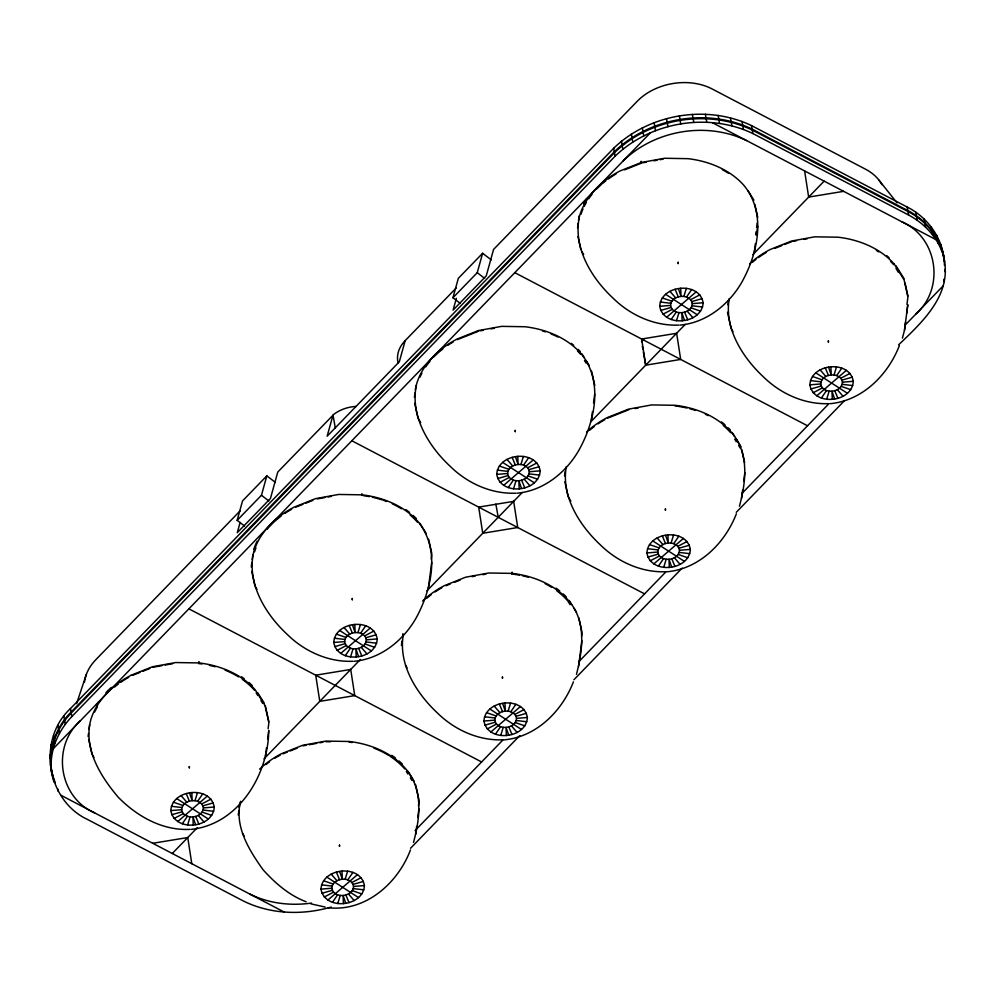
<?xml version="1.0" encoding="UTF-8"?>
<svg xmlns="http://www.w3.org/2000/svg" width="995" height="995" viewBox="0 0 995 995"><rect width="100%" height="100%" fill="white"/><g stroke="black" fill="none" stroke-linecap="round" stroke-linejoin="round"><path stroke-width="1.49" d="M413.51 842.417C420.151 818.014 423.534 789.097 405.45 768.513A94.077 70.247 -10 0 0 349.282 741.486L325.838 741.088L302.604 745.305L281.15 753.849A87.162 65.085 -10 0 0 259.608 769.147M354.133 661.302C380.6 658.889 403.273 640.581 416.097 618.044C431.818 589.301 440.598 549.538 418.248 521.865A94.077 70.247 -10 0 0 362.08 494.838L338.636 494.453L315.403 498.669L293.948 507.214A87.162 65.085 -10 0 0 253.75 551.715C246.412 582.846 265.105 613.865 287.232 634.412C304.445 651.402 328.487 662.297 352.864 661.277M576.478 674.324C582.747 649.822 586.714 621.079 568.406 600.42A94.077 70.247 -10 0 0 512.251 573.394L488.806 572.996L465.56 577.224L444.118 585.756A87.162 65.085 -10 0 0 422.576 601.067M517.101 493.209C543.568 490.796 566.242 472.488 579.053 449.951C595.035 421.183 603.592 381.433 581.204 353.785A94.077 70.247 -10 0 0 525.049 326.746L501.604 326.36L478.359 330.576L456.916 339.121A87.162 65.085 -10 0 0 416.718 383.635C409.38 414.766 428.074 445.772 450.2 466.332C467.401 483.309 491.443 494.204 515.833 493.184M739.434 506.231C746.076 481.829 749.471 452.912 731.375 432.327A94.077 70.247 -10 0 0 675.207 405.301L651.762 404.915L628.529 409.132L607.074 417.664A87.162 65.085 -10 0 0 586.627 431.942M680.058 325.116C706.525 322.703 729.198 304.395 742.021 281.859C758.003 253.091 766.56 213.34 744.173 185.692A94.077 70.247 -10 0 0 688.005 158.665L664.561 158.267L641.327 162.483L619.873 171.028A87.162 65.085 -10 0 0 579.675 215.542C572.336 246.673 591.03 277.68 613.156 298.239C630.37 315.216 654.411 326.111 678.789 325.091M512.052 574.028L512.102 572.187L511.853 573.991M331.235 907.054C302.579 915.375 270.516 914.405 243.501 901.06L87.796 819.606C46.429 800.54 36.964 739.422 70.446 708.577L613.691 148.23C649.213 113.865 706.885 104.127 751.499 125.594L907.204 207.047C929.031 218.017 944.429 240.765 944.442 265.429M54.153 782.207C45.546 757.891 52.859 730.106 71.068 712.097L614.313 151.75C649.822 117.385 707.495 107.647 752.12 129.114L907.826 210.567C927.34 220.654 942.315 239.77 944.603 261.946C950.287 296.821 921.096 323.251 898.584 344.867M944.603 261.946C941.879 240.205 927.352 221.4 907.987 211.5L752.282 130.059C707.669 108.579 649.996 118.33 614.475 152.683L71.23 713.029C55.894 728.601 47.623 751.014 51.802 772.68M51.155 762.879C51.728 745.442 59.974 729.049 71.851 716.549L615.097 156.203C650.618 121.85 708.291 112.099 752.904 133.566L908.609 215.019C923.708 223.104 936.494 236.101 942.253 252.419M88.095 736.524L88.48 733.551M89.065 729.111L89.637 724.658M170.841 810.577C171.861 789.122 210.554 785.229 214.236 807.02C213.216 828.474 174.523 832.367 170.841 810.577L181.687 809.681C182.209 798.96 201.537 797.02 203.39 807.903C202.868 818.636 183.54 820.576 181.687 809.681M251.25 566.951L251.834 562.498M252.22 559.538L252.792 555.086M238.265 815.067L238.837 810.626M239.223 807.654L239.795 803.201M240.566 801.323C234.161 826.534 249.111 850.053 263.028 869.729C275.117 883.062 289.085 895.351 306.161 901.781M268.103 728.701L268.861 722.793L265.018 705.53L255.28 689.958A94.077 70.247 -10 0 0 199.124 662.931L175.68 662.546L152.434 666.762L130.979 675.294M191.177 829.395C238.564 824.32 268.302 774.931 268.762 730.392L267.618 739.049M333.798 642.484C334.817 621.029 373.511 617.136 377.204 638.927C376.185 660.381 337.492 664.274 333.798 642.484L344.656 641.601C345.165 630.88 364.506 628.927 366.347 639.822C365.837 650.543 346.496 652.484 344.656 641.601M320.999 889.12C322.019 867.677 360.712 863.784 364.406 885.562C363.386 907.017 324.693 910.91 320.999 889.12L331.857 888.236C332.367 877.515 351.708 875.563 353.548 886.458C353.038 897.179 333.698 899.119 331.857 888.236M414.405 397.378L414.99 392.925M415.375 389.953L415.947 385.513M401.42 645.494L401.992 641.041M402.577 636.601L402.95 633.628M403.336 634.71C398.062 664.374 416.47 693.378 437.402 712.967C454.603 729.944 478.645 740.84 503.022 739.82M431.245 559.14L431.83 554.7M428.385 587.921L431.718 562.312M418.447 805.776L419.032 801.336M496.766 474.391C497.786 452.936 536.479 449.056 540.173 470.834C539.141 492.289 500.46 496.182 496.766 474.391L507.624 473.508C508.134 462.787 527.462 460.834 529.315 471.729C528.805 482.451 509.465 484.391 507.624 473.508M483.968 721.039C484.988 699.584 523.681 695.692 527.375 717.482C526.343 738.924 487.662 742.817 483.968 721.039L494.826 720.144C495.336 709.423 514.664 707.482 516.517 718.365C516.007 729.086 496.667 731.026 494.826 720.144M577.56 227.805L578.145 223.353M578.53 220.38L579.102 215.94M564.575 475.921L565.148 471.468M566.304 466.618C561.018 496.281 579.426 525.298 600.358 544.874C617.572 561.852 641.613 572.747 665.991 571.739M581.602 636.203L581.988 633.243M578.543 666.463L581.888 640.855M659.722 306.298C660.755 284.856 699.435 280.963 703.129 302.741C702.109 324.196 663.416 328.089 659.722 306.298L670.58 305.415C671.09 294.694 690.43 292.754 692.271 303.637C691.761 314.358 672.433 316.298 670.58 305.415M646.924 552.946C647.956 531.492 686.637 527.599 690.331 549.389C689.311 570.844 650.618 574.724 646.924 552.946L657.782 552.051C658.292 541.33 677.632 539.389 679.473 550.272C678.963 560.993 659.623 562.946 657.782 552.051M727.917 304.868L728.502 300.415M729.273 298.525C723.987 328.188 742.394 357.205 763.327 376.782C780.528 393.759 804.569 404.654 828.959 403.647L741.698 493.694M755.653 234.795L756.026 231.835M756.598 227.395L757.183 222.955M809.893 384.854C810.913 363.399 849.606 359.506 853.3 381.296C852.267 402.751 813.587 406.632 809.893 384.854L820.751 383.958C821.261 373.237 840.601 371.297 842.442 382.179C841.932 392.901 822.591 394.853 820.751 383.958M906.955 304.458L907.913 297.07L904.069 279.806L894.331 264.235M902.403 338.151L904.48 330.29L907.813 304.669L906.669 313.325M265.416 756.013L266.498 747.867M415.587 834.556L416.669 826.422M417.776 817.604L418.92 808.947M591.341 419.828L592.423 411.694M593.542 402.875L594.687 394.219M754.309 251.735L755.392 243.601M756.498 234.783L757.655 226.126M743.7 481.418L744.857 472.762M741.511 498.383L742.593 490.236M904.48 330.29L905.549 322.144M198.726 663.528L198.975 661.725L198.925 663.578A93.182 69.575 -10 0 1 201.935 663.976M361.695 495.435L361.944 493.632M244.546 526.019L237.146 520.348L242.519 500.933L266.834 475.859L275.466 482.476M240.143 522.387L237.295 532.686L270.441 498.495L277.779 472.028L333.959 414.231A31.653 23.631 -10 0 1 356.247 406.42M237.146 520.348L261.449 495.274L266.834 475.859M456.183 288.015L405.189 340.601L399.318 361.782L327.144 436.22L333.014 415.052L335.377 428.397M460.337 303.425L452.936 297.754L458.322 278.351L482.625 253.277L491.256 259.882M456.357 298.338L453.098 310.092L486.244 275.913L493.57 249.434L637.21 101.291A53.718 40.111 -10 0 1 712.171 88.978L865.501 169.187A53.718 40.111 -10 0 1 881.968 184.697M452.936 297.754L477.252 272.692L482.625 253.277M187.62 824.979L190.082 816.883M194.995 800.714L197.458 792.617M350.588 656.887L353.038 648.79M357.964 632.621L360.426 624.524M337.778 903.522L340.24 895.438M345.165 879.257L347.628 871.16M513.544 488.794L516.007 480.697M520.92 464.528L523.382 456.431M500.746 735.442L503.209 727.345M508.122 711.164L510.584 703.079M676.513 320.701L678.976 312.617M683.888 296.435L686.351 288.339M663.715 567.349L666.177 559.252M671.09 543.071L673.553 534.987M826.671 399.256L829.133 391.159M834.046 374.991L836.509 366.894M76.615 703.614L86.329 674.448M410.45 849.954C398 883.137 365.488 912.029 328.213 907.714M573.418 681.861C562.15 711.002 536.566 736.847 504.303 739.845M736.375 513.768C725.119 542.909 699.522 568.754 667.259 571.752M899.343 345.675C888.075 374.816 862.491 400.662 830.228 403.671M182.309 823.785L187.433 816.286M197.644 801.311L202.769 793.811M345.277 655.693L350.389 648.193M360.613 633.218L365.725 625.718M508.234 487.6L513.358 480.1M523.581 465.125L528.693 457.625M671.202 319.507L676.314 312.02M686.538 297.032L691.649 289.545M332.479 902.328L337.591 894.828M347.815 879.854L352.926 872.366M495.435 734.235L500.56 726.748M510.783 711.761L515.895 704.273M658.404 566.143L663.516 558.655M673.739 543.68L678.851 536.181M821.372 398.062L826.484 390.562M836.708 375.588L841.82 368.088M80.433 720.703C51.218 746.499 58.68 797.393 94.699 812.915M915.972 313.922C945.2 288.127 937.738 237.245 901.706 221.711M240.317 510.659L95.831 659.697A53.718 40.111 -10 0 0 84.463 682.371M53.444 748.538L650.232 132.969M641.564 341.72L643.628 339.594M172.272 853.499L197.408 827.579M263.961 758.936L360.364 659.486M426.917 590.843L522.263 492.5M590.955 421.644L685.219 324.407M752.842 254.658L824.134 181.14M415.039 830.626L503.184 739.708M578.742 661.774L666.153 571.615M905.239 325.004L942.961 286.1M410.525 848.287L519.825 735.541M573.928 679.734L682.147 568.108M736.263 512.301L844.481 400.674M623.243 160.804C654.996 129.997 706.637 121.278 746.548 140.556M666.588 317.293L696.264 291.759M503.632 485.386L533.295 459.852M340.663 653.479L370.339 627.944M177.707 821.559L207.37 796.037M816.758 395.836L846.434 370.302M653.79 563.929L683.465 538.394M490.833 732.021L520.497 706.487M327.865 900.114L357.541 874.58M662.993 314.209L672.21 309.358M690.642 299.694L699.858 294.843M500.037 482.289L509.253 477.451M527.673 467.774L536.902 462.936M813.164 392.751L822.38 387.913M840.812 378.237L850.029 373.399M337.069 650.382L346.285 645.544M364.717 635.867L373.933 631.029M650.195 560.844L659.411 556.006M677.844 546.33L687.06 541.491M174.1 818.475L183.329 813.636M201.749 803.96L210.977 799.122M487.227 728.937L496.455 724.086M514.875 714.422L524.104 709.572M324.271 897.017L333.487 892.179M351.919 882.503L361.135 877.665M624.574 169.859L641.576 163.093L641.079 161.29L641.775 163.018M457.364 339.643L478.607 331.186M774.744 248.402L781.821 245.591M784.657 244.459L791.746 241.636M295.813 507.164L302.903 504.353M305.739 503.221L312.816 500.398M607.535 418.186L628.778 409.729M132.857 675.257L139.934 672.433M142.77 671.314L149.847 668.491M445.984 585.719L450.237 584.028M454.479 582.336L460.15 580.073M283.015 753.812L287.269 752.12M290.105 750.989L297.182 748.165M660.655 310.452L671.04 307.492M691.811 301.56L702.209 298.599M497.687 478.545L508.084 475.585M528.855 469.652L539.24 466.68M810.813 389.008L821.211 386.035M841.981 380.115L852.367 377.142M334.73 646.638L345.116 643.665M365.886 637.745L376.284 634.773M647.857 557.088L658.242 554.128M679.013 548.195L689.411 545.235M171.762 814.731L182.16 811.758M202.918 805.838L213.316 802.865M484.888 725.181L495.286 722.221M516.044 716.288L526.442 713.328M321.932 893.274L332.318 890.314M353.088 884.381L363.486 881.421M643.292 162.732L646.34 162.185M653.939 160.804L656.986 160.257M660.033 159.697L663.068 159.15M793.45 241.287L796.497 240.728M804.109 239.347L807.144 238.8M480.324 330.825L483.371 330.278M490.983 328.897L494.017 328.338M635.059 408.547L638.106 408M317.368 498.918L324.967 497.537M328.014 496.99L331.061 496.43M472.09 576.64L475.137 576.08M482.749 574.7L485.784 574.152M152.882 667.284L162.011 665.63M165.046 665.07L172.657 663.69M303.04 745.827L306.087 745.28M309.134 744.733L316.733 743.352M319.781 742.792L322.828 742.245M843.648 191.338L808.661 197.085L804.619 170.929M645.693 365.177L680.679 359.431L676.637 333.275L641.651 339.021L645.693 365.177L643.367 351.981M152.757 843.287L187.744 837.541L191.786 863.71M311.51 903.074C290.689 906.047 268.787 903.51 249.857 894.082M692.271 303.637L703.129 302.741M842.442 382.179L853.3 381.296M529.315 471.729L540.173 470.834M679.473 550.272L690.331 549.389M366.347 639.822L377.204 638.927M516.517 718.365L527.375 717.482M203.39 807.903L214.236 807.02M353.548 886.458L364.406 885.562M325.862 741.698L330.477 741.772M189.896 829.37C162.471 830.788 136.912 816.286 118.194 797.182C100.308 776.063 83.232 748.626 90.781 719.808A87.162 65.085 -10 0 1 130.979 675.294M660.282 302.032L670.854 303.276M691.998 305.776L702.582 307.02M810.44 380.575L821.024 381.831M842.168 384.319L852.74 385.562M497.313 470.125L507.898 471.369M529.041 473.856L539.613 475.112M647.484 548.668L658.056 549.912M679.199 552.412L689.784 553.655M334.357 638.218L344.929 639.462M366.073 641.949L376.657 643.205M484.515 716.761L495.1 718.004M516.243 720.504L526.815 721.748M171.389 806.298L181.973 807.554M203.104 810.042L213.689 811.298M321.559 884.854L332.131 886.097M353.275 888.597L363.859 889.841M310.863 903.846L325.191 907.079M662.272 297.928L671.849 301.224M691.003 307.828L700.579 311.124M812.442 376.471L822.019 379.779M841.173 386.371L850.75 389.667M499.303 466.021L508.893 469.317M528.034 475.908L537.623 479.217M649.474 544.563L659.051 547.872M678.204 554.464L687.781 557.76M336.347 634.113L345.924 637.409M365.078 644.001L374.655 647.31M486.505 712.656L496.095 715.952M515.236 722.557L524.825 725.852M173.379 802.194L182.968 805.502M202.109 812.094L211.699 815.39M323.549 880.749L333.126 884.045M352.28 890.637L361.857 893.945M712.507 122.746L935.76 239.521M514.801 272.667L807.53 425.785M351.832 440.76L644.573 593.878M188.876 608.84L481.605 761.971M60.645 795.104L283.898 911.893M815.738 372.826L847.454 393.323M665.568 294.271L697.284 314.781M652.77 540.907L684.485 561.416M502.612 462.364L534.327 482.861M489.814 709L521.529 729.509M339.643 630.457L371.359 650.954M326.845 877.092L358.561 897.602M176.687 798.55L208.39 819.047M477.252 272.692L484.652 278.351M261.449 495.274L268.849 500.945M820.116 369.866L825.862 376.471M837.33 389.679L843.076 396.284M669.946 291.324L675.692 297.928M687.159 311.124L692.906 317.728M657.148 537.959L662.894 544.563M674.361 557.76L680.107 564.364M506.99 459.404L512.723 466.021M524.203 479.217L529.937 485.821M494.192 706.052L499.925 712.656M511.405 725.852L517.139 732.457M344.021 627.497L349.767 634.101M361.235 647.31L366.981 653.914M331.223 874.145L336.969 880.749M348.437 893.945L354.183 900.55M181.065 795.59L186.799 802.194M198.279 815.402L204.012 822.007M878.983 180.157L896.98 202.818M895.948 265.69L904.069 278.7M896.01 268.476L898.423 272.332M748.215 191.04L753.911 200.144M731.4 329.096L733.016 331.696M732.171 432.477L734.608 436.382M736.238 438.982L741.113 446.78M734.658 439.143L736.263 441.705M738.676 445.561L740.28 448.136M582.038 251.847L583.667 254.446M582 353.934L584.438 357.827M586.067 360.426L589.314 365.638M584.5 360.588L586.105 363.163M568.431 497.189L570.869 501.082M569.202 600.57L571.64 604.475M574.078 608.368L576.515 612.273M570.085 604.661L567.685 600.806A93.182 69.575 -10 0 0 556.678 590.719M418.261 418.634L420.698 422.527M419.853 523.32L426.357 533.73M405.462 665.282L407.092 667.869M407.863 771.262L414.368 781.66M406.321 771.461L407.925 774.035M410.338 777.891L411.942 780.466M255.305 586.727L256.921 589.326M257.705 692.707L264.21 703.117M256.163 692.918L257.767 695.48M260.976 700.629L262.58 703.204M242.506 833.375L244.123 835.962M92.336 754.819L93.965 757.419M53.357 777.754L54.501 780.354M53.531 778.687L55.235 782.592M825.278 367.814L828.437 375.451M834.755 390.699L837.902 398.336M675.12 289.259L678.279 296.896M684.585 312.156L687.744 319.781M662.322 535.907L665.468 543.531M671.787 558.792L674.946 566.429M512.151 457.352L515.31 464.988M521.616 480.237L524.775 487.873M499.353 704L502.512 711.624M508.818 726.885L511.977 734.521M349.183 625.445L352.342 633.081M358.66 648.33L361.819 655.966M336.385 872.08L339.544 879.717M345.862 894.978L349.021 902.602M186.227 793.537L189.386 801.174M195.692 816.422L198.851 824.059M828.561 367.217L831.235 374.941L830.875 366.794M834.618 398.933L831.957 391.209L832.317 399.343M678.403 288.662L681.065 296.386L680.704 288.251M684.461 320.378L681.786 312.654L682.147 320.8M665.605 535.31L668.267 543.034L667.906 534.887M671.662 567.026L668.988 559.302L669.349 567.436M515.435 456.755L518.109 464.478L517.748 456.344M521.492 488.47L518.83 480.747L519.191 488.893M502.637 703.403L505.311 711.126L504.95 702.98M508.694 735.106L506.032 727.395L506.393 735.529M352.466 624.848L355.14 632.571L354.78 624.425M358.536 656.563L355.862 648.839L356.222 656.986M339.668 871.483L342.342 879.207L341.981 871.073M345.738 903.199L343.064 895.475L343.424 903.622M189.51 792.94L192.172 800.664L191.811 792.518M195.567 824.656L192.906 816.932L193.266 825.079M50.397 764.707L52.076 771.511M905.04 283.015L907.937 295.988M754.869 204.472L757.767 217.432M727.482 312.243L731.014 328.089M741.748 449.665L744.646 462.638M577.958 236.574L580.844 249.546M591.59 371.123L594.799 385.525M564.837 481.767L568.045 496.182M578.791 617.758L582 632.173M414.666 403.224L417.888 417.626M428.621 539.203L431.842 553.618M415.5 784.408L419.044 800.254M251.71 571.317L254.919 585.719M265.342 705.853L268.874 721.711M88.742 739.409L91.963 753.812M940.847 244.447L941.469 247.966M944.84 269.409L945.25 271.759M936.855 235.355L937.477 238.875M937.638 239.807L938.26 243.327M943.782 279.321L944.193 281.672M931.27 226.86L931.892 230.38M932.054 231.325L932.676 234.845M924.193 219.111L924.815 222.631M924.977 223.576L925.599 227.096M915.748 212.246L916.37 215.766M916.532 216.699L917.154 220.218M907.204 207.047L907.826 210.567M907.987 211.5L908.609 215.019M751.499 125.594L752.12 129.114M752.282 130.059L752.904 133.566M742.021 121.365L742.643 124.885M742.805 125.818L743.427 129.338M730.417 117.746L731.039 121.266M731.201 122.211L731.822 125.731M718.129 115.37L718.751 118.89M718.912 119.835L719.534 123.355M705.38 114.276L706.002 117.796M706.164 118.728L706.786 122.248M692.383 114.475L693.005 117.995M693.167 118.927L693.789 122.447M679.349 115.955L679.971 119.475M680.145 120.42L680.767 123.94M666.526 118.716L667.147 122.236M667.309 123.181L667.931 126.701M654.113 122.696L654.735 126.216M654.897 127.149L655.518 130.668M642.322 127.82L642.944 131.34M643.106 132.285L643.728 135.805M631.365 134.014L631.987 137.534M632.148 138.479L632.77 141.999M621.427 141.166L622.049 144.685M622.211 145.631L622.833 149.15M613.691 148.23L614.313 151.75M614.475 152.683L615.097 156.203M642.335 346.111L642.857 349.046M495.871 504.117L498.209 517.313M70.446 708.577L71.068 712.097M71.23 713.029L71.851 716.549M63.891 716.251L64.513 719.771M64.675 720.703L65.297 724.223M57.934 725.492L58.556 729.012M58.73 729.944L59.339 733.464M53.556 735.118L54.178 738.638M54.339 739.583L54.961 743.103M50.807 744.981L51.429 748.501M51.591 749.434L52.213 752.954M57.735 788.948L58.145 791.299M49.75 754.894L50.372 758.414M52.747 774.234L53.158 776.585M943.198 253.974L943.384 256.772M398.224 363.274A35.808 26.741 -10 0 1 405.189 340.601M363.399 495.672A93.182 69.575 -10 0 1 369.394 496.629M372.354 497.239A93.182 69.575 -10 0 1 382.366 499.95M383.734 500.41A93.182 69.575 -10 0 1 386.632 501.468M392.291 503.831A93.182 69.575 -10 0 1 401.482 508.768M410.114 515A93.182 69.575 -10 0 1 417.514 522.251M253.787 549.29A87.361 65.222 -10 0 1 257.108 541.268M254.596 551.815A86.341 64.464 -10 0 1 255.951 547.847M267.058 529.303A86.341 64.464 -10 0 1 281.1 516.094M284.906 513.383A86.341 64.464 -10 0 1 291.622 509.241M721.462 421.905A94.289 70.396 -10 0 1 725.032 424.84M728.34 427.937A94.289 70.396 -10 0 1 730.38 430.089M96.291 705.443A87.361 65.222 -10 0 1 98.704 701.637M105.955 692.632A87.361 65.222 -10 0 1 111.316 687.408M555.994 588.157A94.289 70.396 -10 0 1 559.712 590.955M563.195 593.953A94.289 70.396 -10 0 1 566.416 597.099M583.717 203.776A87.361 65.222 -10 0 1 586.764 198.614M894.331 264.235A94.077 70.247 -10 0 0 838.176 237.208L814.731 236.822L791.485 241.039L770.043 249.571A87.162 65.085 -10 0 0 749.596 263.849M876.334 250.379A93.182 69.575 -10 0 1 878.796 251.909M890.625 261.424A93.182 69.575 -10 0 1 893.597 264.62M752.469 262.257A86.341 64.464 -10 0 1 755.976 259.397M758.439 257.543A86.341 64.464 -10 0 1 766.337 252.394M94.687 711.972A86.341 64.464 -10 0 1 97.435 706.786M114.549 687.023A86.341 64.464 -10 0 1 118.144 684.187M120.656 682.371A86.341 64.464 -10 0 1 128.653 677.334M209.385 665.332A93.182 69.575 -10 0 1 215.194 666.762M225.106 670.12A93.182 69.575 -10 0 1 238.514 676.861M242.295 679.361A93.182 69.575 -10 0 1 254.546 690.343M241.586 676.811A94.289 70.396 -10 0 1 244.123 678.602M248.937 682.471A94.289 70.396 -10 0 1 252.245 685.58M349.096 742.121A93.182 69.575 -10 0 1 352.106 742.519M373.834 748.103A93.182 69.575 -10 0 1 388.684 755.404M389.903 756.175A93.182 69.575 -10 0 1 404.716 768.899M580.931 214.311A86.341 64.464 -10 0 1 582.983 209.012M584.214 206.388A86.341 64.464 -10 0 1 586.329 202.507M588.717 198.751A86.341 64.464 -10 0 1 592.075 194.236M596.9 188.789A86.341 64.464 -10 0 1 601.179 184.697M602.298 183.714A86.341 64.464 -10 0 1 605.806 180.841M608.281 178.988A86.341 64.464 -10 0 1 616.179 173.851M675.02 405.935A93.182 69.575 -10 0 1 686.948 408.025M689.846 408.746A93.182 69.575 -10 0 1 695.493 410.413M705.418 414.293A93.182 69.575 -10 0 1 708.154 415.611M723.241 425.462A93.182 69.575 -10 0 1 730.641 432.713M265.889 764.608A86.341 64.464 -10 0 1 269.546 761.809M274.744 758.314A86.341 64.464 -10 0 1 280.204 755.118M391.744 755.354A94.289 70.396 -10 0 1 395.537 758.09M399.107 761.026A94.289 70.396 -10 0 1 402.403 764.123M589.5 430.35A86.341 64.464 -10 0 1 594.226 426.556M598.032 423.845A86.341 64.464 -10 0 1 604.749 419.703M420.014 377.105A86.341 64.464 -10 0 1 421.93 373.175M425.76 366.844A86.341 64.464 -10 0 1 430.014 361.21M433.932 356.882A86.341 64.464 -10 0 1 442.85 348.934M447.874 345.302A86.341 64.464 -10 0 1 453.21 341.944M542.536 330.999A93.182 69.575 -10 0 1 545.322 331.857M551.031 333.934A93.182 69.575 -10 0 1 557.984 337.056M577.498 350.961A93.182 69.575 -10 0 1 580.471 354.17M571.292 343.362A94.289 70.396 -10 0 1 573.705 345.29M578.17 349.394A94.289 70.396 -10 0 1 580.209 351.533M722.283 169.66A93.182 69.575 -10 0 1 728.626 173.366M426.544 598.443A86.341 64.464 -10 0 1 431.27 594.637M435.076 591.938A86.341 64.464 -10 0 1 441.78 587.796M513.557 574.214A93.182 69.575 -10 0 1 519.552 575.185M522.524 575.782A93.182 69.575 -10 0 1 528.32 577.224M545.185 583.704A93.182 69.575 -10 0 1 551.653 587.311M405.823 509.602A94.289 70.396 -10 0 1 409.554 512.413M413.037 515.398A94.289 70.396 -10 0 1 416.246 518.544M886.831 255.752A94.289 70.396 -10 0 1 889.12 257.767M513.669 501.356L478.682 507.102L482.737 533.27L517.723 527.524L513.669 501.356M350.713 669.448L315.726 675.195L319.768 701.363L354.755 695.617L350.713 669.448M678.217 262.332L678.229 263.538L678.217 262.332M828.387 340.875L828.4 342.093L828.387 340.875M515.261 430.425L515.261 431.631L515.261 430.425M665.419 508.967L665.431 510.174L665.419 508.967M352.292 598.517L352.305 599.724L352.292 598.517M502.463 677.06L502.463 678.267L502.463 677.06M189.336 766.61L189.336 767.817L189.336 766.61M339.494 845.153L339.506 846.359L339.494 845.153"/></g></svg>
